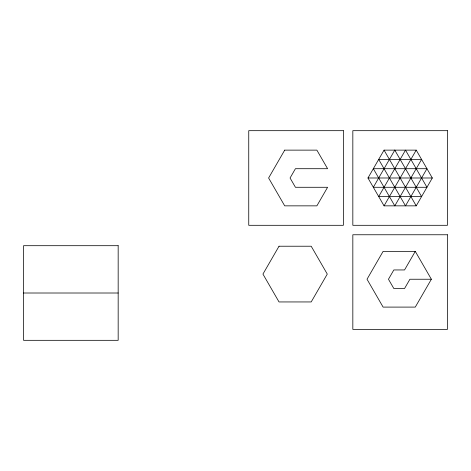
<?xml version="1.0" encoding="UTF-8"?>
<svg xmlns="http://www.w3.org/2000/svg" width="471" height="471" viewBox="0 0 471 471"><rect width="100%" height="100%" fill="white"/><g stroke="black" fill="none" stroke-linecap="round" stroke-linejoin="round"><path stroke-width="0.71" d="M367.969 177.991L384.053 150.131L416.223 150.131L432.313 177.991L416.223 205.851L384.053 205.851L367.969 177.991L432.313 177.991M384.053 205.851L416.223 150.131M415.281 251.373L404.554 269.948L393.833 269.948L388.469 279.238L393.833 288.523L404.554 288.523L409.917 279.238L431.365 279.238L415.281 307.098L383.106 307.098L367.021 279.238L383.106 251.373L415.281 251.373L431.365 279.238M23.55 293.009L118.168 293.009M384.053 150.131L416.223 205.851M284.702 150.131L268.617 177.991L284.702 205.851L316.871 205.851L327.598 187.281L295.429 187.281L290.065 177.991L295.429 168.706L327.598 168.706L316.871 150.131L284.702 150.131M279.026 246.221L262.942 274.087L279.026 301.946L311.196 301.946L327.28 274.087L311.196 246.221L279.026 246.221M394.78 150.131L373.332 187.281L426.95 187.281L405.502 150.131L378.69 196.566L421.586 196.566L394.78 150.131M421.586 159.416L394.78 205.851L373.332 168.706L426.95 168.706L405.502 205.851L378.69 159.416L421.586 159.416M343.365 130.679L248.747 130.679L248.747 225.303L343.365 225.303L343.365 130.679M447.45 130.679L352.832 130.679L352.832 225.303L447.45 225.303L447.45 130.679M447.45 234.764L352.832 234.764L352.832 329.382L447.45 329.382L447.45 234.764M118.168 245.697L23.55 245.697L23.55 340.321L118.168 340.321L118.168 245.697"/></g></svg>
